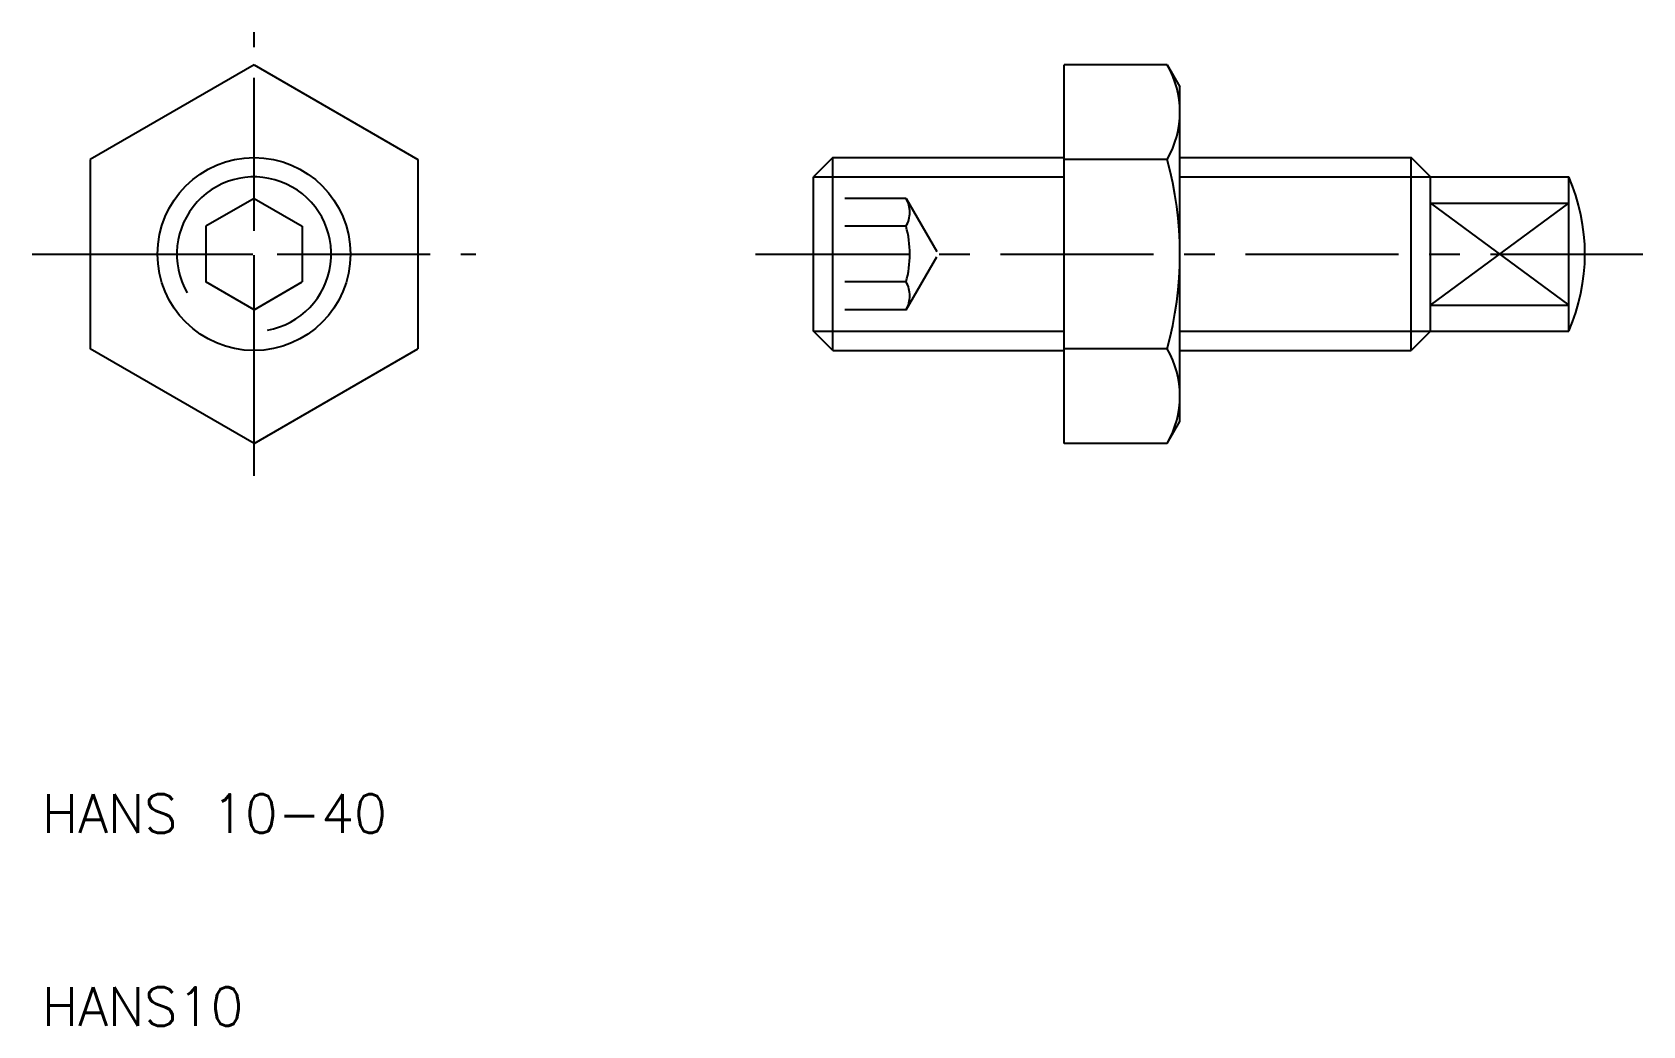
# Model space of a CAD drawing. Extents: x 9.5 to 93, y 10 to 61.5.
import ezdxf

# ---------------------------------------------------------------- set-up
doc = ezdxf.new("R2010")
doc.units = 0
doc.header["$LTSCALE"] = 0.25
doc.linetypes.add('CENTER', pattern=[50.8, 31.75, -6.35, 6.35, -6.35])
doc.linetypes.add('DASHED', pattern=[19.05, 12.7, -6.35])
doc.layers.get('0').update_dxf_attribs({"linetype": 'CONTINUOUS'})
doc.layers.add('CENTER', color=1, linetype='CENTER')
doc.styles.get("Standard").update_dxf_attribs({"font": 'txt.shx', "bigfont": 'extfont.shx'})

msp = doc.modelspace()

# ---------------------------------------------------------------- linework, layer by layer
for p, q in [((21, 59.815), (12.5, 54.907)), ((21, 59.815), (29.5, 54.907)), ((63, 40.185), (63, 59.815)), ((68.343, 59.815), (63, 59.815)), ((68.343, 59.815), (69, 58.676)), ((69, 41.324), (69, 58.676)), ((12.5, 54.907), (12.5, 45.093)), ((29.5, 54.907), (29.5, 45.093)), ((51, 55), (50, 54)), ((51, 55), (63, 55)), ((51, 45), (51, 55)), ((68.343, 54.907), (63, 54.907)), ((69, 55), (81, 55)), ((81, 45), (81, 55)), ((82, 54), (81, 55)), ((50, 46), (50, 54)), ((82, 54), (89.165, 54)), ((82, 46), (82, 54)), ((89.165, 46), (89.165, 54)), ((21, 52.887), (18.5, 51.443)), ((21, 52.887), (23.5, 51.443)), ((82, 52.646), (89.165, 52.646)), ((18.5, 51.443), (18.5, 48.557)), ((23.5, 51.443), (23.5, 48.557)), ((21, 47.113), (18.5, 48.557)), ((21, 47.113), (23.5, 48.557)), ((82, 47.354), (89.165, 47.354)), ((51, 45), (50, 46)), ((82, 46), (81, 45)), ((82, 46), (89.165, 46)), ((21, 40.185), (12.5, 45.093)), ((21, 40.185), (29.5, 45.093)), ((68.343, 45.093), (63, 45.093)), ((51, 45), (63, 45)), ((69, 45), (81, 45)), ((68.343, 40.185), (69, 41.324)), ((68.343, 40.185), (63, 40.185))]:
    msp.add_line(p, q)
at = {"color": 3}
for p, q in [((50, 54), (63, 54)), ((69, 54), (82, 54)), ((82, 47.354), (89.165, 52.646)), ((82, 52.646), (89.165, 47.354)), ((50, 46), (63, 46)), ((69, 46), (82, 46))]:
    msp.add_line(p, q, dxfattribs=at)
at = {"color": 3, "linetype": 'DASHED'}
for p, q in [((54.807, 52.887), (50, 52.887)), ((54.807, 52.887), (56.473, 50)), ((54.807, 51.443), (50, 51.443)), ((54.807, 47.113), (56.473, 50)), ((54.807, 48.557), (50, 48.557)), ((54.807, 47.113), (50, 47.113))]:
    msp.add_line(p, q, dxfattribs=at)
msp.add_circle((21, 50), 5)
for centre, radius, start, end in [((64.093, 57.361), 4.907, 330, 30), ((50.356, 50), 18.644, 344.73852, 15.26148), ((80, 50), 10, 336.42182, 23.57818), ((64.093, 42.639), 4.907, 330, 30)]:
    msp.add_arc(centre, radius, start, end)
at = {"color": 3}
msp.add_arc((21, 50), 4, 280, 210, dxfattribs=at)
at = {"color": 3, "linetype": 'DASHED'}
for centre, radius, start, end in [((53.557, 52.165), 1.443, 330, 30), ((49.517, 50), 5.483, 344.73852, 15.26148), ((53.557, 47.835), 1.443, 330, 30)]:
    msp.add_arc(centre, radius, start, end, dxfattribs=at)
at = {"layer": 'CENTER', "color": 1, "linetype": 'CENTER'}
for p, q in [((21, 38.5), (21, 61.5)), ((21, 42), (21, 58)), ((9.5, 50), (32.5, 50)), ((13, 50), (29, 50)), ((47, 50), (93, 50))]:
    msp.add_line(p, q, dxfattribs=at)

# ---------------------------------------------------------------- texts
for s, p in [('HANS 10-40', (10, 20)), ('HANS10', (10, 10))]:
    msp.add_text(s, height=2).set_placement(p)

doc.saveas('drawing.dxf')
